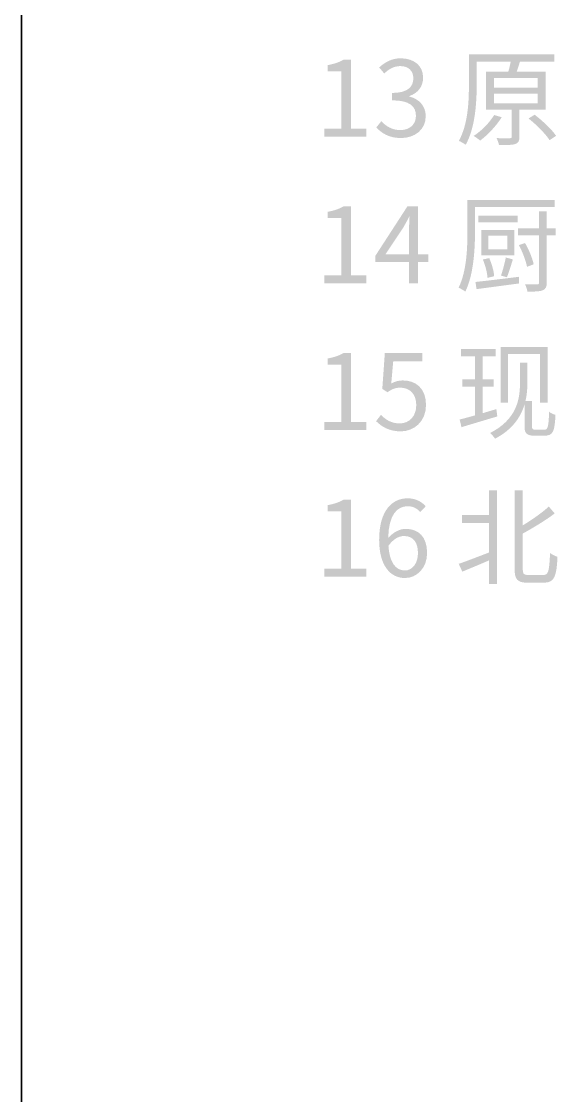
# Model space of a CAD drawing. Header units: millimetres. Extents: x -4600 to 229000, y -4300 to 19460.
# Drawn here: x 17400 to 18861, y 7580 to 10509 of the extents above; entities that cross this region are included whole.
import ezdxf

# ---------------------------------------------------------------- set-up
doc = ezdxf.new("R2010")
doc.units = ezdxf.units.MM
doc.header["$LTSCALE"] = 100
doc.layers.add('A-NOTE', color=7, linetype='Continuous', lineweight=18)
doc.layers.add('A-SHEET', color=7, linetype='Continuous', lineweight=35)

# ---------------------------------------------------------------- blocks, each defined once
blk = doc.blocks.new('A01_SHEET')
at = {"layer": 'A-NOTE'}
h = blk.add_hatch(color=256, dxfattribs=at)
edge = h.paths.add_edge_path()
edge.add_line((18225.2, 10195), (18340.4, 10195))
edge.add_line((18340.4, 10195), (18340.4, 10216.8))
edge.add_line((18340.4, 10216.8), (18298.3, 10216.8))
edge.add_line((18298.3, 10216.8), (18298.3, 10405))
edge.add_line((18298.3, 10405), (18278.2, 10405))
edge.add_spline(control_points=[(18278.2, 10405), (18266.8, 10398.4), (18253.3, 10393.5), (18234.7, 10390.1)], knot_values=[0, 0, 0, 0, 1, 1, 1, 1], degree=3, periodic=0)
edge.add_line((18234.7, 10390.1), (18234.7, 10373.5))
edge.add_line((18234.7, 10373.5), (18272.2, 10373.5))
edge.add_line((18272.2, 10373.5), (18272.2, 10216.8))
edge.add_line((18272.2, 10216.8), (18225.2, 10216.8))
edge.add_line((18225.2, 10216.8), (18225.2, 10195))
h = blk.add_hatch(color=256, dxfattribs=at)
edge = h.paths.add_edge_path()
edge.add_spline(control_points=[(18434.4, 10191.3), (18471.9, 10191.3), (18502, 10213.6), (18502, 10251.2), (18502, 10280.1), (18482.2, 10298.4), (18457.6, 10304.4)], knot_values=[0, 0, 0, 0, 1, 1, 1, 2, 2, 2, 2], degree=3, periodic=0)
edge.add_line((18457.6, 10304.4), (18457.6, 10305.9))
edge.add_spline(control_points=[(18457.6, 10305.9), (18479.9, 10313.6), (18494.8, 10330.8), (18494.8, 10356.3), (18494.8, 10389.5), (18469, 10408.7), (18433.5, 10408.7), (18409.4, 10408.7), (18390.8, 10398.1), (18375, 10383.8)], knot_values=[0, 0, 0, 0, 1, 1, 1, 2, 2, 2, 3, 3, 3, 3], degree=3, periodic=0)
edge.add_line((18375, 10383.8), (18389.1, 10367.2))
edge.add_spline(control_points=[(18389.1, 10367.2), (18401.1, 10379.2), (18415.7, 10387.5), (18432.6, 10387.5), (18454.7, 10387.5), (18468.2, 10374.3), (18468.2, 10354.3), (18468.2, 10331.7), (18453.5, 10314.2), (18410, 10314.2)], knot_values=[0, 0, 0, 0, 1, 1, 1, 2, 2, 2, 3, 3, 3, 3], degree=3, periodic=0)
edge.add_line((18410, 10314.2), (18410, 10294.1))
edge.add_spline(control_points=[(18410, 10294.1), (18458.7, 10294.1), (18475.3, 10277.5), (18475.3, 10252), (18475.3, 10227.9), (18457.8, 10213), (18432.6, 10213), (18408.9, 10213), (18393.1, 10224.5), (18380.8, 10237.1)], knot_values=[0, 0, 0, 0, 1, 1, 1, 2, 2, 2, 3, 3, 3, 3], degree=3, periodic=0)
edge.add_line((18380.8, 10237.1), (18367.3, 10220.2))
edge.add_spline(control_points=[(18367.3, 10220.2), (18381.1, 10205), (18401.7, 10191.3), (18434.4, 10191.3)], knot_values=[0, 0, 0, 0, 1, 1, 1, 1], degree=3, periodic=0)
h = blk.add_hatch(color=256, dxfattribs=at)
edge = h.paths.add_edge_path()
edge.add_line((18666.7, 10372.1), (18666.7, 10268.6))
edge.add_line((18666.7, 10268.6), (18736.6, 10268.6))
edge.add_line((18736.6, 10268.6), (18736.6, 10195.6))
edge.add_spline(control_points=[(18736.6, 10195.6), (18736.6, 10192.1), (18735.5, 10191), (18731.2, 10190.7)], knot_values=[0, 0, 0, 0, 1, 1, 1, 1], degree=3, periodic=0)
edge.add_spline(control_points=[(18731.2, 10190.7), (18726.9, 10190.7), (18712, 10190.7), (18695.1, 10191)], knot_values=[0, 0, 0, 0, 1, 1, 1, 1], degree=3, periodic=0)
edge.add_spline(control_points=[(18695.1, 10191), (18697.9, 10185.5), (18700.8, 10177.5), (18701.7, 10172.1)], knot_values=[0, 0, 0, 0, 1, 1, 1, 1], degree=3, periodic=0)
edge.add_spline(control_points=[(18701.7, 10172.1), (18724, 10172.1), (18738, 10172.1), (18746.6, 10175.2), (18755.2, 10178.4), (18757.5, 10184.1), (18757.5, 10195.3)], knot_values=[0, 0, 0, 0, 1, 1, 1, 2, 2, 2, 2], degree=3, periodic=0)
edge.add_line((18757.5, 10195.3), (18757.5, 10268.6))
edge.add_line((18757.5, 10268.6), (18828.9, 10268.6))
edge.add_line((18828.9, 10268.6), (18828.9, 10372.1))
edge.add_line((18828.9, 10372.1), (18750.1, 10372.1))
edge.add_spline(control_points=[(18750.1, 10372.1), (18752.9, 10380.6), (18756.1, 10390.4), (18758.9, 10399.8)], knot_values=[0, 0, 0, 0, 1, 1, 1, 1], degree=3, periodic=0)
edge.add_line((18758.9, 10399.8), (18852.3, 10399.8))
edge.add_line((18852.3, 10399.8), (18852.3, 10419.9))
edge.add_line((18852.3, 10419.9), (18619.7, 10419.9))
edge.add_line((18619.7, 10419.9), (18619.7, 10336.8))
edge.add_spline(control_points=[(18619.7, 10336.8), (18619.7, 10291.8), (18617.4, 10228.5), (18592.2, 10183.5)], knot_values=[0, 0, 0, 0, 1, 1, 1, 1], degree=3, periodic=0)
edge.add_spline(control_points=[(18592.2, 10183.5), (18597.4, 10181.5), (18606.8, 10176.1), (18610.8, 10172.7)], knot_values=[0, 0, 0, 0, 1, 1, 1, 1], degree=3, periodic=0)
edge.add_spline(control_points=[(18610.8, 10172.7), (18637.2, 10219.6), (18640.9, 10289.3), (18640.9, 10336.8)], knot_values=[0, 0, 0, 0, 1, 1, 1, 1], degree=3, periodic=0)
edge.add_line((18640.9, 10336.8), (18640.9, 10399.8))
edge.add_line((18640.9, 10399.8), (18733.7, 10399.8))
edge.add_spline(control_points=[(18733.7, 10399.8), (18732, 10391.5), (18729.7, 10380.9), (18727.1, 10372.1)], knot_values=[0, 0, 0, 0, 1, 1, 1, 1], degree=3, periodic=0)
edge.add_line((18727.1, 10372.1), (18666.7, 10372.1))
edge = h.paths.add_edge_path(flags=0)
edge.add_spline(control_points=[(18688.5, 10254), (18675.3, 10232.5), (18654.1, 10210.8), (18632.6, 10197)], knot_values=[0, 0, 0, 0, 1, 1, 1, 1], degree=3, periodic=0)
edge.add_spline(control_points=[(18632.6, 10197), (18637.8, 10193.9), (18646.4, 10187.8), (18650.4, 10184.4)], knot_values=[0, 0, 0, 0, 1, 1, 1, 1], degree=3, periodic=0)
edge.add_spline(control_points=[(18650.4, 10184.4), (18671.3, 10199.9), (18693.9, 10223.9), (18709.1, 10248)], knot_values=[0, 0, 0, 0, 1, 1, 1, 1], degree=3, periodic=0)
edge.add_line((18709.1, 10248), (18688.5, 10254))
edge = h.paths.add_edge_path(flags=0)
edge.add_spline(control_points=[(18782.4, 10244.6), (18803.9, 10227.4), (18828.9, 10202.4), (18839.7, 10185.5)], knot_values=[0, 0, 0, 0, 1, 1, 1, 1], degree=3, periodic=0)
edge.add_line((18839.7, 10185.5), (18857.5, 10197.3))
edge.add_spline(control_points=[(18857.5, 10197.3), (18845.8, 10214.5), (18820.5, 10238.3), (18798.8, 10254.9)], knot_values=[0, 0, 0, 0, 1, 1, 1, 1], degree=3, periodic=0)
edge.add_line((18798.8, 10254.9), (18782.4, 10244.6))
h.paths.add_polyline_path([(18687.9, 10312.5), (18807.1, 10312.5), (18807.1, 10285.8), (18687.9, 10285.8), (18687.9, 10312.5)], flags=0)
h.paths.add_polyline_path([(18687.9, 10354.9), (18807.1, 10354.9), (18807.1, 10328.8), (18687.9, 10328.8), (18687.9, 10354.9)], flags=0)
h = blk.add_hatch(color=256, dxfattribs=at)
edge = h.paths.add_edge_path()
edge.add_line((18615.7, 10022.2), (18615.7, 9937.1))
edge.add_spline(control_points=[(18615.7, 9937.1), (18615.7, 9891.8), (18613.7, 9828.2), (18591.6, 9783)], knot_values=[0, 0, 0, 0, 1, 1, 1, 1], degree=3, periodic=0)
edge.add_spline(control_points=[(18591.6, 9783), (18596.8, 9781), (18606.2, 9775.5), (18610, 9772.4)], knot_values=[0, 0, 0, 0, 1, 1, 1, 1], degree=3, periodic=0)
edge.add_spline(control_points=[(18610, 9772.4), (18632.9, 9819.6), (18636.3, 9889.5), (18636.3, 9937.1)], knot_values=[0, 0, 0, 0, 1, 1, 1, 1], degree=3, periodic=0)
edge.add_line((18636.3, 9937.1), (18636.3, 10003))
edge.add_line((18636.3, 10003), (18853.5, 10003))
edge.add_line((18853.5, 10003), (18853.5, 10022.2))
edge.add_line((18853.5, 10022.2), (18615.7, 10022.2))
edge = h.paths.add_edge_path(flags=0)
edge.add_line((18811.1, 9991.5), (18811.1, 9945.4))
edge.add_line((18811.1, 9945.4), (18753.2, 9945.4))
edge.add_line((18753.2, 9945.4), (18753.2, 9925.6))
edge.add_line((18753.2, 9925.6), (18811.1, 9925.6))
edge.add_line((18811.1, 9925.6), (18811.1, 9797.6))
edge.add_spline(control_points=[(18811.1, 9797.6), (18811.1, 9793.6), (18809.9, 9792.1), (18805.6, 9792.1)], knot_values=[0, 0, 0, 0, 1, 1, 1, 1], degree=3, periodic=0)
edge.add_spline(control_points=[(18805.6, 9792.1), (18801.4, 9791.8), (18787.6, 9791.8), (18772.7, 9792.1)], knot_values=[0, 0, 0, 0, 1, 1, 1, 1], degree=3, periodic=0)
edge.add_spline(control_points=[(18772.7, 9792.1), (18775.6, 9786.7), (18778.4, 9777.8), (18779.3, 9772.4)], knot_values=[0, 0, 0, 0, 1, 1, 1, 1], degree=3, periodic=0)
edge.add_spline(control_points=[(18779.3, 9772.4), (18799.9, 9772.4), (18813.1, 9772.9), (18821.1, 9776.1)], knot_values=[0, 0, 0, 0, 1, 1, 1, 1], degree=3, periodic=0)
edge.add_spline(control_points=[(18821.1, 9776.1), (18829.1, 9779.5), (18832, 9785.3), (18832, 9797.6)], knot_values=[0, 0, 0, 0, 1, 1, 1, 1], degree=3, periodic=0)
edge.add_line((18832, 9797.6), (18832, 9925.6))
edge.add_line((18832, 9925.6), (18855.8, 9925.6))
edge.add_line((18855.8, 9925.6), (18855.8, 9945.4))
edge.add_line((18855.8, 9945.4), (18832, 9945.4))
edge.add_line((18832, 9945.4), (18832, 9991.5))
edge.add_line((18832, 9991.5), (18811.1, 9991.5))
edge = h.paths.add_edge_path(flags=0)
edge.add_spline(control_points=[(18755.8, 9899.3), (18766.1, 9880.7), (18775.3, 9855.7), (18778.1, 9840)], knot_values=[0, 0, 0, 0, 1, 1, 1, 1], degree=3, periodic=0)
edge.add_line((18778.1, 9840), (18796.2, 9846.9))
edge.add_spline(control_points=[(18796.2, 9846.9), (18793.3, 9862.3), (18783.3, 9887), (18772.7, 9905)], knot_values=[0, 0, 0, 0, 1, 1, 1, 1], degree=3, periodic=0)
edge.add_line((18772.7, 9905), (18755.8, 9899.3))
h.paths.add_polyline_path([(18653.2, 9940.5), (18653.2, 9871.5), (18743.8, 9871.5), (18743.8, 9940.5), (18653.2, 9940.5)], flags=0)
h.paths.add_polyline_path([(18672.4, 9924.8), (18724, 9924.8), (18724, 9887.5), (18672.4, 9887.5), (18672.4, 9924.8)], flags=0)
edge = h.paths.add_edge_path(flags=0)
edge.add_line((18637.5, 9798.7), (18640.6, 9779.2))
edge.add_spline(control_points=[(18640.6, 9779.2), (18671.6, 9783.5), (18714.8, 9789), (18756.4, 9794.7)], knot_values=[0, 0, 0, 0, 1, 1, 1, 1], degree=3, periodic=0)
edge.add_line((18756.4, 9794.7), (18756.1, 9812.8))
edge.add_spline(control_points=[(18756.1, 9812.8), (18712.3, 9807.3), (18667, 9801.9), (18637.5, 9798.7)], knot_values=[0, 0, 0, 0, 1, 1, 1, 1], degree=3, periodic=0)
h.paths.add_polyline_path([(18645.8, 9979.2), (18645.8, 9961.2), (18752.9, 9961.2), (18752.9, 9979.2), (18645.8, 9979.2)], flags=0)
edge = h.paths.add_edge_path(flags=0)
edge.add_spline(control_points=[(18720.3, 9865.5), (18717.7, 9850.9), (18711.7, 9829.4), (18707.1, 9816.2)], knot_values=[0, 0, 0, 0, 1, 1, 1, 1], degree=3, periodic=0)
edge.add_line((18707.1, 9816.2), (18723.4, 9811.6))
edge.add_spline(control_points=[(18723.4, 9811.6), (18728.3, 9823.9), (18734.3, 9843.4), (18739.5, 9860.3)], knot_values=[0, 0, 0, 0, 1, 1, 1, 1], degree=3, periodic=0)
edge.add_line((18739.5, 9860.3), (18720.3, 9865.5))
edge = h.paths.add_edge_path(flags=0)
edge.add_spline(control_points=[(18657.8, 9860), (18664.4, 9844), (18669.8, 9823.1), (18670.4, 9809.9)], knot_values=[0, 0, 0, 0, 1, 1, 1, 1], degree=3, periodic=0)
edge.add_line((18670.4, 9809.9), (18688.5, 9814.5))
edge.add_spline(control_points=[(18688.5, 9814.5), (18687.9, 9827.7), (18682.2, 9848), (18675, 9863.8)], knot_values=[0, 0, 0, 0, 1, 1, 1, 1], degree=3, periodic=0)
edge.add_line((18675, 9863.8), (18657.8, 9860))
h = blk.add_hatch(color=256, dxfattribs=at)
edge = h.paths.add_edge_path()
edge.add_line((18225.2, 9795), (18340.4, 9795))
edge.add_line((18340.4, 9795), (18340.4, 9816.8))
edge.add_line((18340.4, 9816.8), (18298.3, 9816.8))
edge.add_line((18298.3, 9816.8), (18298.3, 10005))
edge.add_line((18298.3, 10005), (18278.2, 10005))
edge.add_spline(control_points=[(18278.2, 10005), (18266.8, 9998.4), (18253.3, 9993.5), (18234.7, 9990.1)], knot_values=[0, 0, 0, 0, 1, 1, 1, 1], degree=3, periodic=0)
edge.add_line((18234.7, 9990.1), (18234.7, 9973.5))
edge.add_line((18234.7, 9973.5), (18272.2, 9973.5))
edge.add_line((18272.2, 9973.5), (18272.2, 9816.8))
edge.add_line((18272.2, 9816.8), (18225.2, 9816.8))
edge.add_line((18225.2, 9816.8), (18225.2, 9795))
h = blk.add_hatch(color=256, dxfattribs=at)
h.paths.add_polyline_path([(18456.4, 9795), (18481.1, 9795), (18481.1, 9852.9), (18509.1, 9852.9), (18509.1, 9873.8), (18481.1, 9873.8), (18481.1, 10005), (18452.1, 10005), (18364.7, 9870.1), (18364.7, 9852.9), (18456.4, 9852.9), (18456.4, 9795)])
edge = h.paths.add_edge_path(flags=0)
edge.add_line((18456.4, 9873.8), (18392, 9873.8))
edge.add_line((18392, 9873.8), (18439.8, 9945.4))
edge.add_spline(control_points=[(18439.8, 9945.4), (18445.8, 9955.7), (18451.5, 9966.3), (18456.7, 9976.4)], knot_values=[0, 0, 0, 0, 1, 1, 1, 1], degree=3, periodic=0)
edge.add_line((18456.7, 9976.4), (18457.8, 9976.4))
edge.add_spline(control_points=[(18457.8, 9976.4), (18457.3, 9965.8), (18456.4, 9948.6), (18456.4, 9938.2)], knot_values=[0, 0, 0, 0, 1, 1, 1, 1], degree=3, periodic=0)
edge.add_line((18456.4, 9938.2), (18456.4, 9873.8))
h = blk.add_hatch(color=256, dxfattribs=at)
edge = h.paths.add_edge_path()
edge.add_line((18594.5, 9423.6), (18599.4, 9402.7))
edge.add_spline(control_points=[(18599.4, 9402.7), (18626.6, 9411), (18663, 9421.9), (18697.1, 9432)], knot_values=[0, 0, 0, 0, 1, 1, 1, 1], degree=3, periodic=0)
edge.add_line((18697.1, 9432), (18694.5, 9452))
edge.add_line((18694.5, 9452), (18657, 9440.8))
edge.add_line((18657, 9440.8), (18657, 9513.3))
edge.add_line((18657, 9513.3), (18687, 9513.3))
edge.add_line((18687, 9513.3), (18687, 9533.4))
edge.add_line((18687, 9533.4), (18657, 9533.4))
edge.add_line((18657, 9533.4), (18657, 9596.1))
edge.add_line((18657, 9596.1), (18692.8, 9596.1))
edge.add_line((18692.8, 9596.1), (18692.8, 9616.2))
edge.add_line((18692.8, 9616.2), (18597.9, 9616.2))
edge.add_line((18597.9, 9616.2), (18597.9, 9596.1))
edge.add_line((18597.9, 9596.1), (18636.3, 9596.1))
edge.add_line((18636.3, 9596.1), (18636.3, 9533.4))
edge.add_line((18636.3, 9533.4), (18602.2, 9533.4))
edge.add_line((18602.2, 9533.4), (18602.2, 9513.3))
edge.add_line((18602.2, 9513.3), (18636.3, 9513.3))
edge.add_line((18636.3, 9513.3), (18636.3, 9434.8))
edge.add_spline(control_points=[(18636.3, 9434.8), (18620.6, 9430.5), (18606.2, 9426.5), (18594.5, 9423.6)], knot_values=[0, 0, 0, 0, 1, 1, 1, 1], degree=3, periodic=0)
h = blk.add_hatch(color=256, dxfattribs=at)
edge = h.paths.add_edge_path()
edge.add_line((18758.9, 9578.4), (18758.9, 9523.1))
edge.add_spline(control_points=[(18758.9, 9523.1), (18758.9, 9478.1), (18749.8, 9423.9), (18677.3, 9386.7)], knot_values=[0, 0, 0, 0, 1, 1, 1, 1], degree=3, periodic=0)
edge.add_spline(control_points=[(18677.3, 9386.7), (18681.6, 9383.5), (18688.5, 9375.5), (18690.8, 9371.2)], knot_values=[0, 0, 0, 0, 1, 1, 1, 1], degree=3, periodic=0)
edge.add_spline(control_points=[(18690.8, 9371.2), (18738.3, 9396.1), (18761, 9430.2), (18771.3, 9464.6)], knot_values=[0, 0, 0, 0, 1, 1, 1, 1], degree=3, periodic=0)
edge.add_line((18771.3, 9464.6), (18771.3, 9404.2))
edge.add_spline(control_points=[(18771.3, 9404.2), (18771.3, 9384.7), (18778.7, 9379.5), (18798.8, 9379.5)], knot_values=[0, 0, 0, 0, 1, 1, 1, 1], degree=3, periodic=0)
edge.add_line((18798.8, 9379.5), (18825.1, 9379.5))
edge.add_spline(control_points=[(18825.1, 9379.5), (18849.8, 9379.5), (18853.2, 9391), (18855.8, 9436.3)], knot_values=[0, 0, 0, 0, 1, 1, 1, 1], degree=3, periodic=0)
edge.add_spline(control_points=[(18855.8, 9436.3), (18850.3, 9437.4), (18843.5, 9440.6), (18838.3, 9444.8)], knot_values=[0, 0, 0, 0, 1, 1, 1, 1], degree=3, periodic=0)
edge.add_spline(control_points=[(18838.3, 9444.8), (18836.9, 9403.9), (18835.2, 9395.9), (18825.1, 9395.9)], knot_values=[0, 0, 0, 0, 1, 1, 1, 1], degree=3, periodic=0)
edge.add_line((18825.1, 9395.9), (18801.6, 9395.9))
edge.add_spline(control_points=[(18801.6, 9395.9), (18793.6, 9395.9), (18791.3, 9397.9), (18791.3, 9406.2)], knot_values=[0, 0, 0, 0, 1, 1, 1, 1], degree=3, periodic=0)
edge.add_line((18791.3, 9406.2), (18791.3, 9474.1))
edge.add_line((18791.3, 9474.1), (18773.8, 9474.1))
edge.add_spline(control_points=[(18773.8, 9474.1), (18777.9, 9490.7), (18779, 9507.3), (18779, 9522.5)], knot_values=[0, 0, 0, 0, 1, 1, 1, 1], degree=3, periodic=0)
edge.add_line((18779, 9522.5), (18779, 9578.4))
edge.add_line((18779, 9578.4), (18758.9, 9578.4))
h.paths.add_polyline_path([(18705.9, 9621.6), (18705.9, 9469.2), (18726.6, 9469.2), (18726.6, 9602.7), (18813.4, 9602.7), (18813.4, 9469.2), (18834.6, 9469.2), (18834.6, 9621.6), (18705.9, 9621.6)], flags=0)
h = blk.add_hatch(color=256, dxfattribs=at)
edge = h.paths.add_edge_path()
edge.add_line((18225.2, 9395), (18340.4, 9395))
edge.add_line((18340.4, 9395), (18340.4, 9416.8))
edge.add_line((18340.4, 9416.8), (18298.3, 9416.8))
edge.add_line((18298.3, 9416.8), (18298.3, 9605))
edge.add_line((18298.3, 9605), (18278.2, 9605))
edge.add_spline(control_points=[(18278.2, 9605), (18266.8, 9598.4), (18253.3, 9593.5), (18234.7, 9590.1)], knot_values=[0, 0, 0, 0, 1, 1, 1, 1], degree=3, periodic=0)
edge.add_line((18234.7, 9590.1), (18234.7, 9573.5))
edge.add_line((18234.7, 9573.5), (18272.2, 9573.5))
edge.add_line((18272.2, 9573.5), (18272.2, 9416.8))
edge.add_line((18272.2, 9416.8), (18225.2, 9416.8))
edge.add_line((18225.2, 9416.8), (18225.2, 9395))
h = blk.add_hatch(color=256, dxfattribs=at)
edge = h.paths.add_edge_path()
edge.add_spline(control_points=[(18434.1, 9391.3), (18469.3, 9391.3), (18502.8, 9417.3), (18502.8, 9463.2), (18502.8, 9509.6), (18474.2, 9530.2), (18439.5, 9530.2), (18426.9, 9530.2), (18417.4, 9527.1), (18408, 9521.9)], knot_values=[0, 0, 0, 0, 1, 1, 1, 2, 2, 2, 3, 3, 3, 3], degree=3, periodic=0)
edge.add_line((18408, 9521.9), (18413.4, 9582.7))
edge.add_line((18413.4, 9582.7), (18492.5, 9582.7))
edge.add_line((18492.5, 9582.7), (18492.5, 9605))
edge.add_line((18492.5, 9605), (18390.5, 9605))
edge.add_line((18390.5, 9605), (18383.6, 9507))
edge.add_line((18383.6, 9507), (18397.7, 9498.1))
edge.add_spline(control_points=[(18397.7, 9498.1), (18409.7, 9506.2), (18418.6, 9510.5), (18432.6, 9510.5), (18459, 9510.5), (18476.2, 9492.7), (18476.2, 9462.6), (18476.2, 9432), (18456.4, 9413), (18431.5, 9413), (18407.1, 9413), (18391.7, 9424.2), (18379.9, 9436.3)], knot_values=[0, 0, 0, 0, 1, 1, 1, 2, 2, 2, 3, 3, 3, 4, 4, 4, 4], degree=3, periodic=0)
edge.add_line((18379.9, 9436.3), (18366.7, 9419.1))
edge.add_spline(control_points=[(18366.7, 9419.1), (18381.1, 9405), (18401.1, 9391.3), (18434.1, 9391.3)], knot_values=[0, 0, 0, 0, 1, 1, 1, 1], degree=3, periodic=0)
h = blk.add_hatch(color=256, dxfattribs=at)
edge = h.paths.add_edge_path()
edge.add_line((18591.9, 9030), (18601.7, 9008.8))
edge.add_spline(control_points=[(18601.7, 9008.8), (18622.6, 9017.3), (18648.6, 9028.2), (18674.4, 9039.4)], knot_values=[0, 0, 0, 0, 1, 1, 1, 1], degree=3, periodic=0)
edge.add_line((18674.4, 9039.4), (18674.4, 8974.7))
edge.add_line((18674.4, 8974.7), (18696.2, 8974.7))
edge.add_line((18696.2, 8974.7), (18696.2, 9230.5))
edge.add_line((18696.2, 9230.5), (18674.4, 9230.5))
edge.add_line((18674.4, 9230.5), (18674.4, 9162.9))
edge.add_line((18674.4, 9162.9), (18600.5, 9162.9))
edge.add_line((18600.5, 9162.9), (18600.5, 9141.4))
edge.add_line((18600.5, 9141.4), (18674.4, 9141.4))
edge.add_line((18674.4, 9141.4), (18674.4, 9060.9))
edge.add_spline(control_points=[(18674.4, 9060.9), (18643.5, 9049.1), (18612.8, 9037.1), (18591.9, 9030)], knot_values=[0, 0, 0, 0, 1, 1, 1, 1], degree=3, periodic=0)
h = blk.add_hatch(color=256, dxfattribs=at)
edge = h.paths.add_edge_path()
edge.add_spline(control_points=[(18837.4, 9186.4), (18820, 9170), (18793, 9150.9), (18766.4, 9134.8)], knot_values=[0, 0, 0, 0, 1, 1, 1, 1], degree=3, periodic=0)
edge.add_line((18766.4, 9134.8), (18766.4, 9230.2))
edge.add_line((18766.4, 9230.2), (18744.1, 9230.2))
edge.add_line((18744.1, 9230.2), (18744.1, 9017.9))
edge.add_spline(control_points=[(18744.1, 9017.9), (18744.1, 8987.3), (18752.1, 8978.7), (18779, 8978.7), (18784.7, 8978.7), (18819.1, 8978.7), (18825.1, 8978.7), (18853.2, 8978.7), (18858.9, 8997.3), (18861.2, 9049.4)], knot_values=[0, 0, 0, 0, 1, 1, 1, 2, 2, 2, 3, 3, 3, 3], degree=3, periodic=0)
edge.add_spline(control_points=[(18861.2, 9049.4), (18855.2, 9050.9), (18846.3, 9055.2), (18840.9, 9059.7)], knot_values=[0, 0, 0, 0, 1, 1, 1, 1], degree=3, periodic=0)
edge.add_spline(control_points=[(18840.9, 9059.7), (18838.9, 9012.2), (18836.9, 8999.6), (18823.4, 8999.6), (18816, 8999.6), (18787.3, 8999.6), (18781.3, 8999.6), (18768.7, 8999.6), (18766.4, 9002.4), (18766.4, 9017.6)], knot_values=[0, 0, 0, 0, 1, 1, 1, 2, 2, 2, 3, 3, 3, 3], degree=3, periodic=0)
edge.add_line((18766.4, 9017.6), (18766.4, 9112.5))
edge.add_spline(control_points=[(18766.4, 9112.5), (18796.8, 9129.4), (18829.4, 9148.8), (18853.5, 9167.5)], knot_values=[0, 0, 0, 0, 1, 1, 1, 1], degree=3, periodic=0)
edge.add_line((18853.5, 9167.5), (18837.4, 9186.4))
h = blk.add_hatch(color=256, dxfattribs=at)
edge = h.paths.add_edge_path()
edge.add_line((18225.2, 8995), (18340.4, 8995))
edge.add_line((18340.4, 8995), (18340.4, 9016.8))
edge.add_line((18340.4, 9016.8), (18298.3, 9016.8))
edge.add_line((18298.3, 9016.8), (18298.3, 9205))
edge.add_line((18298.3, 9205), (18278.2, 9205))
edge.add_spline(control_points=[(18278.2, 9205), (18266.8, 9198.4), (18253.3, 9193.5), (18234.7, 9190.1)], knot_values=[0, 0, 0, 0, 1, 1, 1, 1], degree=3, periodic=0)
edge.add_line((18234.7, 9190.1), (18234.7, 9173.5))
edge.add_line((18234.7, 9173.5), (18272.2, 9173.5))
edge.add_line((18272.2, 9173.5), (18272.2, 9016.8))
edge.add_line((18272.2, 9016.8), (18225.2, 9016.8))
edge.add_line((18225.2, 9016.8), (18225.2, 8995))
h = blk.add_hatch(color=256, dxfattribs=at)
edge = h.paths.add_edge_path()
edge.add_spline(control_points=[(18445.2, 8991.3), (18477.9, 8991.3), (18505.7, 9018.8), (18505.7, 9059.5), (18505.7, 9103.6), (18482.8, 9125.4), (18447.2, 9125.4), (18430.9, 9125.4), (18412.6, 9115.9), (18399.7, 9100.1)], knot_values=[0, 0, 0, 0, 1, 1, 1, 2, 2, 2, 3, 3, 3, 3], degree=3, periodic=0)
edge.add_spline(control_points=[(18399.7, 9100.1), (18400.8, 9165.2), (18424.6, 9187.2), (18453.8, 9187.2), (18466.4, 9187.2), (18479, 9180.9), (18487.1, 9171.2)], knot_values=[0, 0, 0, 0, 1, 1, 1, 2, 2, 2, 2], degree=3, periodic=0)
edge.add_line((18487.1, 9171.2), (18502, 9187.2))
edge.add_spline(control_points=[(18502, 9187.2), (18490.2, 9199.8), (18474.5, 9208.7), (18452.7, 9208.7), (18412, 9208.7), (18375, 9177.5), (18375, 9095.3), (18375, 9025.9), (18405.1, 8991.3), (18445.2, 8991.3)], knot_values=[0, 0, 0, 0, 1, 1, 1, 2, 2, 2, 3, 3, 3, 3], degree=3, periodic=0)
edge = h.paths.add_edge_path(flags=0)
edge.add_spline(control_points=[(18400.3, 9079.2), (18414, 9098.7), (18430.1, 9105.9), (18442.9, 9105.9), (18468.4, 9105.9), (18480.8, 9087.8), (18480.8, 9059.5), (18480.8, 9030.8), (18465.3, 9011.9), (18445.2, 9011.9), (18418.9, 9011.9), (18403.1, 9035.7), (18400.3, 9079.2)], knot_values=[0, 0, 0, 0, 1, 1, 1, 2, 2, 2, 3, 3, 3, 4, 4, 4, 4], degree=3, periodic=0)
at = {"layer": 'A-SHEET'}
blk.add_line((17400, -3900), (17400, 19060), dxfattribs=at)

msp = doc.modelspace()

# ---------------------------------------------------------------- block references
msp.add_blockref('A01_SHEET', (0, 0))

doc.saveas('drawing.dxf')
